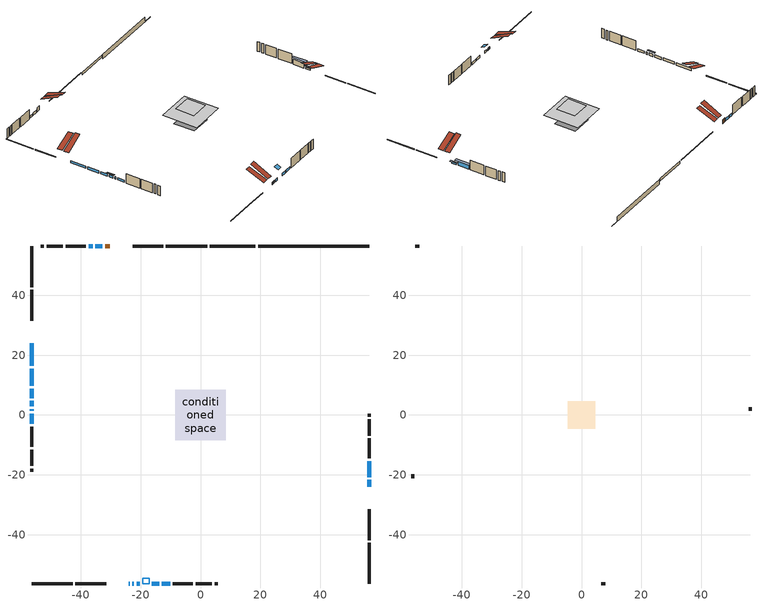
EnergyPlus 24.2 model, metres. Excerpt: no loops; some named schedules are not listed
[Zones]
conditioned space
 floor outside (Floor1 construction): -0.55,-0.55 -0.55,0.55 0.55,0.55 0.55,-0.55 z0.54
 floor adiabatic (Floor3 construction): -3.55,-3.55 -3.55,3.55 3.55,3.55 3.55,-3.55 z0.54
 floor adiabatic (AdiabaticFloorConstruction): -8.44,-8.44 -8.44,8.44 8.44,8.44 8.44,-8.44 z2.98
 floor foundation (Slab1 construction): -5.07,-5.07 -5.07,5.07 5.07,5.07 5.07,-5.07 z-1.98
 floor foundation (Slab2 construction): -3.55,-3.55 -3.55,3.55 3.55,3.55 3.55,-3.55 z-0.65
 wall outside (RimJoist1 construction): 2.2,56.49 -11.54,56.49 / -56.49,-56.49 -42.75,-56.49 / -56.49,56.49 -56.49,42.75 / 56.49,-56.49 56.49,-42.75 z0.54:0.84
 wall outside (RimJoist2 construction): -12.47,56.49 -22.7,56.49 / -41.82,-56.49 -31.58,-56.49 / -56.49,41.82 -56.49,31.58 / 56.49,-41.82 56.49,-31.58 z0.54:0.84
 wall outside (AdiabaticWallConstruction 1): -30.27,56.49 -31.91,56.49 z0.54:2.57
 wall outside (AdiabaticWallConstruction): -24.01,-56.49 -23.71,-56.49 / -22.78,-56.49 -22.24,-56.49 / -56.49,24.01 -56.49,16.39 / -21.32,-56.49 -20.25,-56.49 / -56.49,15.46 -56.49,9.74 / -56.49,8.82 -56.49,5.62 / -56.49,4.69 -56.49,2.86 / -56.49,1.93 -56.49,1.36 / -32.84,56.49 -35.12,56.49 / -16.28,-56.49 -13.84,-56.49 / -56.49,0.43 -56.49,-3 / -36.05,56.49 -37.43,56.49 / -12.91,-56.49 -10.17,-56.49 z0.54:1.76; 56.49,-24.01 56.49,-21.73 z0.54:1.3; 56.49,-20.8 56.49,-15.46 z0.54:2.98
 wall outside (Wall1 construction): -38.35,56.49 -45.08,56.49 / -9.24,-56.49 -2.51,-56.49 / -56.49,-3.93 -56.49,-10.66 / 56.49,-14.53 56.49,-7.8 z0.54:5.42
 wall outside (Wall2 construction): -46.01,56.49 -51.44,56.49 / -1.58,-56.49 3.84,-56.49 / -56.49,-11.59 -56.49,-17.01 / 56.49,-6.87 56.49,-1.45 z0.54:5.42
 wall outside (Wall3 construction): -52.37,56.49 -53.32,56.49 / 4.77,-56.49 5.73,-56.49 / -56.49,-17.94 -56.49,-18.9 / 56.49,-0.52 56.49,0.43 z0.54:5.42
 wall foundation (FoundationWall1 construction): 19.3,56.49,-1.98 19.3,56.49,0.46 52.24,56.49,0.46 52.24,56.49,-1.88 56.49,56.49,-1.88 56.49,56.49,-1.98
 wall foundation (FoundationWall2 construction): 18.37,56.49 3.13,56.49 z-0.65:0.54
 window (WindowConstruction 11): -24.01,-56.49 -23.71,-56.49 z0.54:1.76
 window (WindowConstruction 4): -22.78,-56.49 -22.24,-56.49 z0.54:1.76
 window (WindowConstruction 5): -56.49,24.01 -56.49,16.39 z0.54:1.76
 window (WindowConstruction 6): 56.49,-24.01 56.49,-21.73 z0.54:1.3
 window (WindowConstruction 7): -21.32,-56.49 -20.25,-56.49 z0.54:1.76
 window (WindowConstruction 8): -56.49,15.46 -56.49,9.75 z0.54:1.76
 window (WindowConstruction 9): -56.49,8.82 -56.49,5.62 z0.54:1.76
 window (WindowConstruction 10): -56.49,4.69 -56.49,2.86 z0.54:1.76
 window (WindowConstruction): -56.49,1.93 -56.49,1.36 z0.54:1.76
 window (WindowConstruction 12): -32.84,56.49 -35.12,56.49 z0.54:1.76
 window (WindowConstruction 13): -16.28,-56.49 -13.84,-56.49 z0.54:1.76
 window (WindowConstruction 1): 56.49,-20.8 56.49,-15.46 z0.54:2.98
 window (WindowConstruction 14): -56.49,0.43 -56.49,-3 z0.54:1.76
 window (WindowConstruction 2): -36.05,56.49 -37.42,56.49 z0.54:1.76
 window (WindowConstruction 3): -12.91,-56.49 -10.17,-56.49 z0.54:1.76
 door (Door): -30.27,56.49 -31.91,56.49 z0.54:2.57
 ceiling adiabatic (AdiabaticFloorConstruction): 8.44,-8.44 8.44,8.44 -8.44,8.44 -8.44,-8.44 z2.98
 roof outside (Roof2 construction): -29.34,56.49,5.42 -29.34,47.79,9.77 -26.91,47.79,9.77 -26.91,56.49,5.42; -24.94,-56.49,5.42 -24.94,-47.79,9.77 -27.37,-47.79,9.77 -27.37,-56.49,5.42; -56.49,24.94,5.42 -47.79,24.94,9.77 -47.79,27.37,9.77 -56.49,27.37,5.42; 56.49,-24.94,5.42 47.79,-24.94,9.77 47.79,-27.37,9.77 56.49,-27.37,5.42
 roof outside (AdiabaticRoofConstruction): -17.21,-56.49,5.42 -17.21,-54.6,6.36 -19.32,-54.6,6.36 -19.32,-56.49,5.42
 skylight (SkylightConstruction): -17.21,-56.49,5.42 -17.21,-54.6,6.36 -19.32,-54.6,6.36 -19.32,-56.49,5.42
attic - vented
 floor to conditioned space (Floor2 construction Reversed): -4.52,-4.52 -4.52,4.52 4.52,4.52 4.52,-4.52 z5.42
 wall outside (Wall4 construction): -54.25,56.49 -55.56,56.49 / 6.66,-56.49 7.97,-56.49 / -56.49,-19.82 -56.49,-21.14 / 56.49,1.36 56.49,2.67 z0.54:5.42
 roof outside (Roof1 construction): -25.98,56.49,5.42 -25.98,47.8,9.04 -23.63,47.8,9.04 -23.63,56.49,5.42; -28.3,-56.49,5.42 -28.3,-47.8,9.04 -30.65,-47.8,9.04 -30.65,-56.49,5.42; -56.49,28.3,5.42 -47.8,28.3,9.04 -47.8,30.65,9.04 -56.49,30.65,5.42; 56.49,-28.3,5.42 47.8,-28.3,9.04 47.8,-30.65,9.04 56.49,-30.65,5.42
shading: 56.49,-21.27 56.49,-24.47 57.1,-24.47 57.1,-21.27 z1.76; -56.49,1.95 -56.49,5.6 -57.02,5.6 -57.02,1.95 z2.67; 56.49,-14.7 56.49,-21.56 57.71,-21.56 57.71,-14.7 z3.74
[Building]
Building 1: Terrain=Suburbs
[Site:Location]
Vancouver Intl AP_BC: Latitude {deg}=49.19; Longitude {deg}=-123.18; Time Zone {hr}=-8; Elevation {m}=4; Keep Site Location Information=Yes
[Site:GroundTemperature:Shallow]
8.06451, 6.96315, 6.87495, 7.3976, 9.49575, 11.5841, 13.3946, 14.5416, 14.639, 13.7062, 11.9418, 9.91751
[Site:WaterMainsTemperature]
Calculation Method=Schedule; Temperature Schedule=mains temperature schedule
[Material] Roughness=Rough; Thermal Absorptance=0.9
Name | Thickness {m} | Conductivity {W/m-K} | Density {kg/m3} | Specific Heat {J/kg-K} | Solar Absorptance | Visible Absorptance
asphalt or fiberglass shingles | 0.00635 | 0.162714 | 1121.4 | 1465.45 | 0.4 | 0.4
asphalt or fiberglass shingles 1 | 0.00635 | 0.162714 | 1121.4 | 1465.45 | 0.7 | 0.7
ceiling loosefill ins | 0.254 | 0.0480833 | 16.02 | 1046.75 | 0.7 | 0.7
ceiling stud and cavity | 0.1397 | 0.0957022 | 65.682 | 1177.47 | 0.7 | 0.7
concrete 4.0 in. | 0.1016 | 1.803125 | 2242.8 | 837.4 | 0.7 | 0.7
concrete 8.0 in. | 0.2032 | 1.803125 | 2242.8 | 837.4 | 0.7 | 0.7
door material | 0.04445 | 0.188738 | 512.64 | 1214.23 | 0.7 | 0.7
exterior vertical ins | 0.0460229 | 0.029427 | 32.04 | 1214.23 | 0.7 | 0.7
exterior vertical ins 1 | 0.0517126 | 0.029427 | 32.04 | 1214.23 | 0.7 | 0.7
floor covering | 0.0127 | 0.0433444 | 54.468 | 1339.84 | 0.6 | 0.6
floor rigid ins; rim joist rigid ins; wall rigid ins | 0.051816 | 0.029427 | 32.04 | 1214.23 | 0.7 | 0.7
floor rigid ins 1; roof rigid ins 1; wall rigid ins 1 | 0.512978 | 0.029427 | 32.04 | 1214.23 | 0.7 | 0.7
floor stud and cavity | 0.1397 | 0.109251 | 92.3553 | 1139.71 | 0.7 | 0.7
floor stud and cavity 1 | 0.1397 | 0.854039 | 92.3553 | 1139.71 | 0.7 | 0.7
floor stud and cavity 2 | 0.1397 | 1.75129 | 37.0049 | 1207.88 | 0.7 | 0.7
furniture material conditioned space 1 | 0.1524 | 0.115458 | 640.8 | 1214.23 | 0.6 | 0.6
gypsum board | 0.0127 | 0.160291 | 801 | 837.4 | 0.6 | 0.6
gypsum board 1 | 0.0127 | 0.160291 | 801 | 837.4 | 0.7 | 0.7
osb sheathing 0.5 in. | 0.0127 | 0.115458 | 512.64 | 1214.23 | 0.7 | 0.7
osb sheathing 0.75 in. | 0.01905 | 0.115458 | 512.64 | 1214.23 | 0.7 | 0.7
osb sheathing 2.0 in. | 0.0508 | 0.115458 | 512.64 | 1214.23 | 0.7 | 0.7
rim joist stud and cavity | 0.0508 | 0.0439398 | 125.044 | 1163.47 | 0.6 | 0.6
roof rigid ins | 0.103632 | 0.029427 | 32.04 | 1214.23 | 0.7 | 0.7
roof stud and cavity | 0.2032 | 0.315196 | 78.34581 | 1123.46 | 0.7 | 0.7
roof stud and cavity 1 | 0.18415 | 1.78687 | 37.0049 | 1207.88 | 0.6 | 0.6
slab rigid ins | 0.0653415 | 0.029427 | 32.04 | 1214.23 | 0.7 | 0.7
slab rigid ins 1 | 0.0412942 | 0.029427 | 32.04 | 1214.23 | 0.7 | 0.7
wall stud and cavity | 0.1397 | 0.220388 | 139.0536 | 1170.24 | 0.7 | 0.7
wall stud and cavity 1 | 0.1397 | 0.232668 | 139.0536 | 1170.24 | 0.7 | 0.7
wall stud and cavity 2 | 0.1397 | 0.221619 | 139.0536 | 1170.24 | 0.7 | 0.7
wall stud and cavity 3 | 0.0889 | 6.9971 | 50.32683 | 1063.81 | 0.6 | 0.6
wall stud and cavity 4 | 0.0889 | 0.380278 | 52.3479 | 1209.89 | 0.7 | 0.7
wall stud and cavity 5 | 0.0889 | 0.391764 | 83.0341 | 1211.67 | 0.7 | 0.7
wood siding | 0.0254 | 0.102417 | 544.68 | 1172.36 | 0.4 | 0.4
wood siding 1 | 0.00254 | 0.102417 | 544.68 | 1172.36 | 0.4 | 0.4
wood siding 2; wood siding 3; wood siding 4 | 0.0254 | 0.102417 | 544.68 | 1172.36 | 0.7 | 0.7
[WindowMaterial:SimpleGlazingSystem]
Name | U-Factor {W/m2-K} | Solar Heat Gain Coefficient
SkylightMaterial | 2.44505 | 0.3516
WindowMaterial | 2.05884 | 0.34
WindowMaterial 1 | 1.66195 | 0.38
WindowMaterial 10 | 1.777214 | 0.37
WindowMaterial 11 | 2.1054 | 0.34
WindowMaterial 12 | 1.96402 | 0.35
WindowMaterial 13 | 1.82775 | 0.37
WindowMaterial 14 | 1.717595 | 0.38
WindowMaterial 2 | 1.96516 | 0.35
WindowMaterial 3 | 1.87828 | 0.36
WindowMaterial 4 | 1.99752 | 0.35
WindowMaterial 5 | 1.69091 | 0.38
WindowMaterial 6 | 1.855 | 0.36
WindowMaterial 7 | 1.84932 | 0.37
WindowMaterial 8 | 1.65854 | 0.38
WindowMaterial 9 | 1.799926 | 0.37
[Construction]
AdiabaticFloorConstruction: floor stud and cavity 2, floor rigid ins 1, osb sheathing 0.75 in., floor covering
AdiabaticRoofConstruction: asphalt or fiberglass shingles 1, roof rigid ins 1, osb sheathing 0.75 in., roof stud and cavity 1
AdiabaticWallConstruction: wood siding 3, wall rigid ins 1, wall stud and cavity 4, gypsum board
AdiabaticWallConstruction 1: wood siding 4, wall rigid ins 1, wall stud and cavity 4, gypsum board
Door: door material
Floor1 construction: floor stud and cavity, floor rigid ins, osb sheathing 0.75 in., floor covering
Floor2 construction Reversed: gypsum board, ceiling stud and cavity, ceiling loosefill ins
Floor3 construction: floor stud and cavity 1, osb sheathing 0.75 in., floor covering
FoundationWall1 construction; FoundationWall2 construction: concrete 8.0 in., gypsum board 1
furniture construction conditioned space 1: furniture material conditioned space 1
PartitionWallConstruction: gypsum board, wall stud and cavity 5, gypsum board
RimJoist1 construction; RimJoist2 construction: wood siding 2, rim joist rigid ins, osb sheathing 2.0 in., rim joist stud and cavity
Roof1 construction: asphalt or fiberglass shingles
Roof2 construction: asphalt or fiberglass shingles, roof rigid ins, osb sheathing 0.75 in., roof stud and cavity, gypsum board
SkylightConstruction: SkylightMaterial
Slab1 construction: slab rigid ins, concrete 4.0 in.
Slab2 construction: slab rigid ins 1, concrete 4.0 in.
Wall1 construction: wood siding, wall rigid ins, osb sheathing 0.5 in., wall stud and cavity, gypsum board
Wall2 construction: wood siding, wall rigid ins, osb sheathing 0.5 in., wall stud and cavity 1, gypsum board
Wall3 construction: wood siding, wall rigid ins, osb sheathing 0.5 in., wall stud and cavity 2, gypsum board
Wall4 construction: wood siding 1, wall stud and cavity 3
WindowConstruction: WindowMaterial
WindowConstruction 1: WindowMaterial 1
WindowConstruction 10: WindowMaterial 10
WindowConstruction 11: WindowMaterial 11
WindowConstruction 12: WindowMaterial 12
WindowConstruction 13: WindowMaterial 13
WindowConstruction 14: WindowMaterial 14
WindowConstruction 2: WindowMaterial 2
WindowConstruction 3: WindowMaterial 3
WindowConstruction 4: WindowMaterial 4
WindowConstruction 5: WindowMaterial 5
WindowConstruction 6: WindowMaterial 6
WindowConstruction 7: WindowMaterial 7
WindowConstruction 8: WindowMaterial 8
WindowConstruction 9: WindowMaterial 9
[Zone] Multiplier=1; Part of Total Floor Area=Yes
Name | Volume {m3}
attic - vented | 47.3813
conditioned space | 1165.7
[Space]
Name | Zone | Volume {m3}
attic - vented 1 | attic - vented | 47.3813
conditioned space 1 | conditioned space | 1165.7
[ZoneInfiltration:EffectiveLeakageArea]
infil attic - vented 1: Zone or Space=attic - vented 1; Schedule=Always On Discrete; Effective Air Leakage Area {cm2}=3382.76; Stack Coefficient=0.000590819; Wind Coefficient=1.64228e-05
[ZoneMixing]
whole house fan mix: Zone or Space=attic - vented; Schedule=Always On Continuous; Design Flow Rate Calculation Method=Flow/Zone; Design Flow Rate {m3/s}=0; Source Zone or Space=conditioned space
[SurfaceProperty:ExposedFoundationPerimeter] Exposed Perimeter Calculation Method=TotalExposedPerimeter
Name | Total Exposed Perimeter {m}
Slab1 | 37.186
Slab2 | 15.24
[InternalMass] Zone or ZoneList=conditioned space; Space or SpaceList=conditioned space 1
Name | Construction | Surface Area {m2}
furniture mass conditioned space 1 | furniture construction conditioned space 1 | 195.932
partition wall mass | PartitionWallConstruction | 439.29
[Lights]
interior lighting: Zone or ZoneList or Space or SpaceList=conditioned space 1; Schedule=interior lighting schedule; Design Level Calculation Method=LightingLevel; Lighting Level {W}=343.2; Return Air Fraction=0; Fraction Radiant=0.6; Fraction Visible=0.2; Fraction Replaceable=1
[People]
occupants: Zone or ZoneList or Space or SpaceList=conditioned space 1; Number of People Schedule=occupants schedule; Number of People Calculation Method=People; Number of People=3; Fraction Radiant=0.314171; Sensible Heat Fraction=0.56303; Activity Level Schedule=occupants activity schedule; Carbon Dioxide Generation Rate {m3/s-W}=0; Enable ASHRAE 55 Comfort Warnings=No; Mean Radiant Temperature Calculation Type=EnclosureAveraged
[ElectricEquipment] Zone or ZoneList or Space or SpaceList=conditioned space 1; Design Level Calculation Method=EquipmentLevel
Name | Schedule | Design Level {W} | Fraction Latent | Fraction Radiant | Fraction Lost
clothes dryer | clothes dryer schedule | 140.772 | 0.015 | 0.081 | 0.85
clothes washer | clothes washer schedule | 32.1985 | 0.03 | 0.162 | 0.7
cooking range | cooking range schedule | 215.147 | 0.08 | 0.432 | 0.2
dishwasher | dishwasher schedule | 66.8632 | 0.3 | 0.18 | 0.4
fridge | fridge schedule | 72.9452 | 0 | 0.6 | 0
mech vent bath fan 0 | mech vent bath fan 0 schedule | 25.1 | 0 | 0 | 1
mech vent bath fan 1 | mech vent bath fan 1 schedule | 25.1 | 0 | 0 | 1
mech vent house fan | mech vent house fan schedule | 0 | 0 | 0 | 1
mech vent house fan cfis | mech vent house fan cfis schedule | 0 | 0 | 0 | 0
mech vent range fan 0 | mech vent range fan 0 schedule | 57 | 0 | 0 | 1
misc plug loads | misc plug loads schedule | 494.7 | 0.045 | 0.513 | 0.1
whole house fan | Always On Discrete | 0 | 0 | 0 | 1
[OtherEquipment] Zone or ZoneList or Space or SpaceList=conditioned space 1; Design Level Calculation Method=EquipmentLevel
Name | Fuel Type | Schedule | Design Level {W} | Fraction Latent | Fraction Radiant | Fraction Lost
clothes dryer 1 | Electricity | clothes dryer schedule | 0 | 0.015 | 0.081 | 0.85
cooking range 1 | Electricity | cooking range schedule | 0 | 0.08 | 0.432 | 0.2
general water use latent | None | general water use schedule | 62.594 | 1 | 0 | 0
general water use sensible | None | general water use schedule | -61.6891 | 0 | 0.6 | 0
mech vent house fan latent load | None | Always On Discrete | 0 | 1 | 0 | 0
mech vent house fan sensible load | None | Always On Discrete | 0 | 0 | 0 | 0
water heater energy adjustment1 | NaturalGas | Always On Discrete | 0.01 | 0 | 0 | 1
[ZoneInfiltration:DesignFlowRate] Zone or ZoneList or Space or SpaceList=conditioned space 1; Schedule=Always On Discrete; Design Flow Rate Calculation Method=Flow/Zone; Design Flow Rate {m3/s}=0
infil flow; natural vent flow; whole house fan flow
[Foundation:Kiva] Initial Indoor Air Temperature {C}=18; Wall Depth Below Slab {m}=0.2032; Custom Block X Position 1 {m}=0.2159; Custom Block Z Position 1 {m}=0
Name | Wall Height Above Grade {m} | Custom Block Material Name 1 | Custom Block Depth 1 {m}
Foundation Kiva 1 | 0.459974 | exterior vertical ins | 2.43998
Foundation Kiva 2 | 0.540014 | exterior vertical ins 1 | 1.19
[Foundation:Kiva:Settings]
Soil Conductivity {W/m-K}=0.849921; Soil Density {kg/m3}=1842.3; Soil Specific Heat {J/kg-K}=418.7; Ground Solar Absorptivity=0.9; Ground Thermal Absorptivity=0.9; Ground Surface Roughness {m}=0.03; Far-Field Width {m}=40; Deep-Ground Boundary Condition=ZeroFlux; Deep-Ground Depth {m}=40; Minimum Cell Dimension {m}=0.2; Maximum Cell Growth Coefficient=3; Simulation Timestep=Timestep
[Exterior:Lights]
exterior lighting: Schedule=exterior lighting schedule; Design Level {W}=75.6
[Schedule:Constant]
Name | Hourly Value
Always On Continuous; mech vent house fan schedule; mech vent house fan cfis schedule; Always On Discrete | 1
occupants activity schedule | 117.228
fridge schedule | 0
[Schedule:Week:Daily]
interior lighting schedule Week Rule - Jan1-Jan27: interior lighting schedule day, interior lighting schedule day, interior lighting schedule day, interior lighting schedule day, interior lighting schedule day, interior lighting schedule day, interior lighting schedule day, interior lighting schedule default day, interior lighting schedule default day, interior lighting schedule default day, interior lighting schedule default day, interior lighting schedule default day
interior lighting schedule Week Rule - Jan28-Feb3: interior lighting schedule day, interior lighting schedule day, interior lighting schedule day, interior lighting schedule day, interior lighting schedule day 1, interior lighting schedule day 1, interior lighting schedule day 1, interior lighting schedule default day, interior lighting schedule default day, interior lighting schedule default day, interior lighting schedule default day, interior lighting schedule default day
interior lighting schedule Week Rule - Feb4-Feb24: interior lighting schedule day 1, interior lighting schedule day 1, interior lighting schedule day 1, interior lighting schedule day 1, interior lighting schedule day 1, interior lighting schedule day 1, interior lighting schedule day 1, interior lighting schedule default day, interior lighting schedule default day, interior lighting schedule default day, interior lighting schedule default day, interior lighting schedule default day
interior lighting schedule Week Rule - Feb25-Mar3: interior lighting schedule day 1, interior lighting schedule day 1, interior lighting schedule day 1, interior lighting schedule day 1, interior lighting schedule day 2, interior lighting schedule day 2, interior lighting schedule day 2, interior lighting schedule default day, interior lighting schedule default day, interior lighting schedule default day, interior lighting schedule default day, interior lighting schedule default day
interior lighting schedule Week Rule - Mar4-Mar31: interior lighting schedule day 2, interior lighting schedule day 2, interior lighting schedule day 2, interior lighting schedule day 2, interior lighting schedule day 2, interior lighting schedule day 2, interior lighting schedule day 2, interior lighting schedule default day, interior lighting schedule default day, interior lighting schedule default day, interior lighting schedule default day, interior lighting schedule default day
interior lighting schedule Week Rule - Apr1-Apr28: interior lighting schedule day 3, interior lighting schedule day 3, interior lighting schedule day 3, interior lighting schedule day 3, interior lighting schedule day 3, interior lighting schedule day 3, interior lighting schedule day 3, interior lighting schedule default day, interior lighting schedule default day, interior lighting schedule default day, interior lighting schedule default day, interior lighting schedule default day
interior lighting schedule Week Rule - Apr29-May5: interior lighting schedule day 3, interior lighting schedule day 3, interior lighting schedule day 4, interior lighting schedule day 4, interior lighting schedule day 4, interior lighting schedule day 4, interior lighting schedule day 4, interior lighting schedule default day, interior lighting schedule default day, interior lighting schedule default day, interior lighting schedule default day, interior lighting schedule default day
interior lighting schedule Week Rule - May6-May26: interior lighting schedule day 4, interior lighting schedule day 4, interior lighting schedule day 4, interior lighting schedule day 4, interior lighting schedule day 4, interior lighting schedule day 4, interior lighting schedule day 4, interior lighting schedule default day, interior lighting schedule default day, interior lighting schedule default day, interior lighting schedule default day, interior lighting schedule default day
interior lighting schedule Week Rule - May27-Jun2: interior lighting schedule day 4, interior lighting schedule day 4, interior lighting schedule day 4, interior lighting schedule day 4, interior lighting schedule day 4, interior lighting schedule day 5, interior lighting schedule day 5, interior lighting schedule default day, interior lighting schedule default day, interior lighting schedule default day, interior lighting schedule default day, interior lighting schedule default day
interior lighting schedule Week Rule - Jun3-Jun30: interior lighting schedule day 5, interior lighting schedule day 5, interior lighting schedule day 5, interior lighting schedule day 5, interior lighting schedule day 5, interior lighting schedule day 5, interior lighting schedule day 5, interior lighting schedule default day, interior lighting schedule default day, interior lighting schedule default day, interior lighting schedule default day, interior lighting schedule default day
interior lighting schedule Week Rule - Jul1-Jul28: interior lighting schedule day 6, interior lighting schedule day 6, interior lighting schedule day 6, interior lighting schedule day 6, interior lighting schedule day 6, interior lighting schedule day 6, interior lighting schedule day 6, interior lighting schedule default day, interior lighting schedule default day, interior lighting schedule default day, interior lighting schedule default day, interior lighting schedule default day
interior lighting schedule Week Rule - Jul29-Aug4: interior lighting schedule day 6, interior lighting schedule day 6, interior lighting schedule day 6, interior lighting schedule day 7, interior lighting schedule day 7, interior lighting schedule day 7, interior lighting schedule day 7, interior lighting schedule default day, interior lighting schedule default day, interior lighting schedule default day, interior lighting schedule default day, interior lighting schedule default day
interior lighting schedule Week Rule - Aug5-Aug25: interior lighting schedule day 7, interior lighting schedule day 7, interior lighting schedule day 7, interior lighting schedule day 7, interior lighting schedule day 7, interior lighting schedule day 7, interior lighting schedule day 7, interior lighting schedule default day, interior lighting schedule default day, interior lighting schedule default day, interior lighting schedule default day, interior lighting schedule default day
interior lighting schedule Week Rule - Aug26-Sep1: interior lighting schedule day 7, interior lighting schedule day 7, interior lighting schedule day 7, interior lighting schedule day 7, interior lighting schedule day 7, interior lighting schedule day 7, interior lighting schedule day 8, interior lighting schedule default day, interior lighting schedule default day, interior lighting schedule default day, interior lighting schedule default day, interior lighting schedule default day
interior lighting schedule Week Rule - Sep2-Sep29: interior lighting schedule day 8, interior lighting schedule day 8, interior lighting schedule day 8, interior lighting schedule day 8, interior lighting schedule day 8, interior lighting schedule day 8, interior lighting schedule day 8, interior lighting schedule default day, interior lighting schedule default day, interior lighting schedule default day, interior lighting schedule default day, interior lighting schedule default day
interior lighting schedule Week Rule - Sep30-Oct6: interior lighting schedule day 8, interior lighting schedule day 9, interior lighting schedule day 9, interior lighting schedule day 9, interior lighting schedule day 9, interior lighting schedule day 9, interior lighting schedule day 9, interior lighting schedule default day, interior lighting schedule default day, interior lighting schedule default day, interior lighting schedule default day, interior lighting schedule default day
interior lighting schedule Week Rule - Oct7-Oct27: interior lighting schedule day 9, interior lighting schedule day 9, interior lighting schedule day 9, interior lighting schedule day 9, interior lighting schedule day 9, interior lighting schedule day 9, interior lighting schedule day 9, interior lighting schedule default day, interior lighting schedule default day, interior lighting schedule default day, interior lighting schedule default day, interior lighting schedule default day
interior lighting schedule Week Rule - Oct28-Nov3: interior lighting schedule day 9, interior lighting schedule day 9, interior lighting schedule day 9, interior lighting schedule day 9, interior lighting schedule day 10, interior lighting schedule day 10, interior lighting schedule day 10, interior lighting schedule default day, interior lighting schedule default day, interior lighting schedule default day, interior lighting schedule default day, interior lighting schedule default day
interior lighting schedule Week Rule - Nov4-Nov24: interior lighting schedule day 10, interior lighting schedule day 10, interior lighting schedule day 10, interior lighting schedule day 10, interior lighting schedule day 10, interior lighting schedule day 10, interior lighting schedule day 10, interior lighting schedule default day, interior lighting schedule default day, interior lighting schedule default day, interior lighting schedule default day, interior lighting schedule default day
interior lighting schedule Week Rule - Nov25-Dec1: interior lighting schedule day 10, interior lighting schedule day 10, interior lighting schedule day 10, interior lighting schedule day 10, interior lighting schedule day 10, interior lighting schedule day 10, interior lighting schedule day 11, interior lighting schedule default day, interior lighting schedule default day, interior lighting schedule default day, interior lighting schedule default day, interior lighting schedule default day
interior lighting schedule Week Rule - Dec2-Dec31: interior lighting schedule day 11, interior lighting schedule day 11, interior lighting schedule day 11, interior lighting schedule day 11, interior lighting schedule day 11, interior lighting schedule day 11, interior lighting schedule day 11, interior lighting schedule default day, interior lighting schedule default day, interior lighting schedule default day, interior lighting schedule default day, interior lighting schedule default day
occupants schedule Week Rule - Jan1-Dec31: occupants schedule day, occupants schedule day, occupants schedule day, occupants schedule day, occupants schedule day, occupants schedule day, occupants schedule day, occupants schedule default day, occupants schedule default day, occupants schedule default day, occupants schedule default day, occupants schedule default day
clothes dryer schedule Week Rule - Jan1-Dec31: clothes dryer schedule day, clothes dryer schedule day, clothes dryer schedule day, clothes dryer schedule day, clothes dryer schedule day, clothes dryer schedule day, clothes dryer schedule day, clothes dryer schedule default day, clothes dryer schedule default day, clothes dryer schedule default day, clothes dryer schedule default day, clothes dryer schedule default day
clothes washer schedule Week Rule - Jan1-Dec31: clothes washer schedule day, clothes washer schedule day, clothes washer schedule day, clothes washer schedule day, clothes washer schedule day, clothes washer schedule day, clothes washer schedule day, clothes washer schedule default day, clothes washer schedule default day, clothes washer schedule default day, clothes washer schedule default day, clothes washer schedule default day
cooking range schedule Week Rule - Jan1-Dec31: cooking range schedule day, cooking range schedule day, cooking range schedule day, cooking range schedule day, cooking range schedule day, cooking range schedule day, cooking range schedule day, cooking range schedule default day, cooking range schedule default day, cooking range schedule default day, cooking range schedule default day, cooking range schedule default day
dishwasher schedule Week Rule - Jan1-Dec31: dishwasher schedule day, dishwasher schedule day, dishwasher schedule day, dishwasher schedule day, dishwasher schedule day, dishwasher schedule day, dishwasher schedule day, dishwasher schedule default day, dishwasher schedule default day, dishwasher schedule default day, dishwasher schedule default day, dishwasher schedule default day
mech vent bath fan 0 schedule Week Rule - Jan1-Dec31: mech vent bath fan 0 schedule day, mech vent bath fan 0 schedule day, mech vent bath fan 0 schedule day, mech vent bath fan 0 schedule day, mech vent bath fan 0 schedule day, mech vent bath fan 0 schedule day, mech vent bath fan 0 schedule day, mech vent bath fan 0 schedule default day, mech vent bath fan 0 schedule default day, mech vent bath fan 0 schedule default day, mech vent bath fan 0 schedule default day, mech vent bath fan 0 schedule default day
mech vent bath fan 1 schedule Week Rule - Jan1-Dec31: mech vent bath fan 1 schedule day, mech vent bath fan 1 schedule day, mech vent bath fan 1 schedule day, mech vent bath fan 1 schedule day, mech vent bath fan 1 schedule day, mech vent bath fan 1 schedule day, mech vent bath fan 1 schedule day, mech vent bath fan 1 schedule default day, mech vent bath fan 1 schedule default day, mech vent bath fan 1 schedule default day, mech vent bath fan 1 schedule default day, mech vent bath fan 1 schedule default day
mech vent range fan 0 schedule Week Rule - Jan1-Dec31: mech vent range fan 0 schedule day, mech vent range fan 0 schedule day, mech vent range fan 0 schedule day, mech vent range fan 0 schedule day, mech vent range fan 0 schedule day, mech vent range fan 0 schedule day, mech vent range fan 0 schedule day, mech vent range fan 0 schedule default day, mech vent range fan 0 schedule default day, mech vent range fan 0 schedule default day, mech vent range fan 0 schedule default day, mech vent range fan 0 schedule default day
misc plug loads schedule Week Rule - Jan1-Dec31: misc plug loads schedule day, misc plug loads schedule day, misc plug loads schedule day, misc plug loads schedule day, misc plug loads schedule day, misc plug loads schedule day, misc plug loads schedule day, misc plug loads schedule default day, misc plug loads schedule default day, misc plug loads schedule default day, misc plug loads schedule default day, misc plug loads schedule default day
general water use schedule Week Rule - Jan1-Dec31: general water use schedule day, general water use schedule day, general water use schedule day, general water use schedule day, general water use schedule day, general water use schedule day, general water use schedule day, general water use schedule default day, general water use schedule default day, general water use schedule default day, general water use schedule default day, general water use schedule default day
exterior lighting schedule Week Rule - Jan1-Jan27: exterior lighting schedule day, exterior lighting schedule day, exterior lighting schedule day, exterior lighting schedule day, exterior lighting schedule day, exterior lighting schedule day, exterior lighting schedule day, exterior lighting schedule default day, exterior lighting schedule default day, exterior lighting schedule default day, exterior lighting schedule default day, exterior lighting schedule default day
exterior lighting schedule Week Rule - Jan28-Feb3: exterior lighting schedule day, exterior lighting schedule day, exterior lighting schedule day, exterior lighting schedule day, exterior lighting schedule day 1, exterior lighting schedule day 1, exterior lighting schedule day 1, exterior lighting schedule default day, exterior lighting schedule default day, exterior lighting schedule default day, exterior lighting schedule default day, exterior lighting schedule default day
exterior lighting schedule Week Rule - Feb4-Feb24: exterior lighting schedule day 1, exterior lighting schedule day 1, exterior lighting schedule day 1, exterior lighting schedule day 1, exterior lighting schedule day 1, exterior lighting schedule day 1, exterior lighting schedule day 1, exterior lighting schedule default day, exterior lighting schedule default day, exterior lighting schedule default day, exterior lighting schedule default day, exterior lighting schedule default day
exterior lighting schedule Week Rule - Feb25-Mar3: exterior lighting schedule day 1, exterior lighting schedule day 1, exterior lighting schedule day 1, exterior lighting schedule day 1, exterior lighting schedule day 2, exterior lighting schedule day 2, exterior lighting schedule day 2, exterior lighting schedule default day, exterior lighting schedule default day, exterior lighting schedule default day, exterior lighting schedule default day, exterior lighting schedule default day
exterior lighting schedule Week Rule - Mar4-Mar31: exterior lighting schedule day 2, exterior lighting schedule day 2, exterior lighting schedule day 2, exterior lighting schedule day 2, exterior lighting schedule day 2, exterior lighting schedule day 2, exterior lighting schedule day 2, exterior lighting schedule default day, exterior lighting schedule default day, exterior lighting schedule default day, exterior lighting schedule default day, exterior lighting schedule default day
exterior lighting schedule Week Rule - Apr1-Apr28: exterior lighting schedule day 3, exterior lighting schedule day 3, exterior lighting schedule day 3, exterior lighting schedule day 3, exterior lighting schedule day 3, exterior lighting schedule day 3, exterior lighting schedule day 3, exterior lighting schedule default day, exterior lighting schedule default day, exterior lighting schedule default day, exterior lighting schedule default day, exterior lighting schedule default day
exterior lighting schedule Week Rule - Apr29-May5: exterior lighting schedule day 3, exterior lighting schedule day 3, exterior lighting schedule day 4, exterior lighting schedule day 4, exterior lighting schedule day 4, exterior lighting schedule day 4, exterior lighting schedule day 4, exterior lighting schedule default day, exterior lighting schedule default day, exterior lighting schedule default day, exterior lighting schedule default day, exterior lighting schedule default day
[Schedule:Year]
interior lighting schedule: interior lighting schedule Week Rule - Jan1-Jan27, 1, 1, 1, 27, interior lighting schedule Week Rule - Jan28-Feb3, 1, 28, 2, 3, interior lighting schedule Week Rule - Feb4-Feb24, 2, 4, 2, 24, interior lighting schedule Week Rule - Feb25-Mar3, 2, 25, 3, 3, interior lighting schedule Week Rule - Mar4-Mar31, 3, 4, 3, 31, interior lighting schedule Week Rule - Apr1-Apr28, 4, 1, 4, 28, interior lighting schedule Week Rule - Apr29-May5, 4, 29, 5, 5, interior lighting schedule Week Rule - May6-May26, 5, 6, 5, 26, interior lighting schedule Week Rule - May27-Jun2, 5, 27, 6, 2, interior lighting schedule Week Rule - Jun3-Jun30, 6, 3, 6, 30, interior lighting schedule Week Rule - Jul1-Jul28, 7, 1, 7, 28, interior lighting schedule Week Rule - Jul29-Aug4, 7, 29, 8, 4, interior lighting schedule Week Rule - Aug5-Aug25, 8, 5, 8, 25, interior lighting schedule Week Rule - Aug26-Sep1, 8, 26, 9, 1, interior lighting schedule Week Rule - Sep2-Sep29, 9, 2, 9, 29, interior lighting schedule Week Rule - Sep30-Oct6, 9, 30, 10, 6, interior lighting schedule Week Rule - Oct7-Oct27, 10, 7, 10, 27, interior lighting schedule Week Rule - Oct28-Nov3, 10, 28, 11, 3, interior lighting schedule Week Rule - Nov4-Nov24, 11, 4, 11, 24, interior lighting schedule Week Rule - Nov25-Dec1, 11, 25, 12, 1, interior lighting schedule Week Rule - Dec2-Dec31, 12, 2, 12, 31
occupants schedule: occupants schedule Week Rule - Jan1-Dec31, 1, 1, 12, 31
clothes dryer schedule: clothes dryer schedule Week Rule - Jan1-Dec31, 1, 1, 12, 31
clothes washer schedule: clothes washer schedule Week Rule - Jan1-Dec31, 1, 1, 12, 31
cooking range schedule: cooking range schedule Week Rule - Jan1-Dec31, 1, 1, 12, 31
dishwasher schedule: dishwasher schedule Week Rule - Jan1-Dec31, 1, 1, 12, 31
mech vent bath fan 0 schedule: mech vent bath fan 0 schedule Week Rule - Jan1-Dec31, 1, 1, 12, 31
mech vent bath fan 1 schedule: mech vent bath fan 1 schedule Week Rule - Jan1-Dec31, 1, 1, 12, 31
mech vent range fan 0 schedule: mech vent range fan 0 schedule Week Rule - Jan1-Dec31, 1, 1, 12, 31
misc plug loads schedule: misc plug loads schedule Week Rule - Jan1-Dec31, 1, 1, 12, 31
general water use schedule: general water use schedule Week Rule - Jan1-Dec31, 1, 1, 12, 31
exterior lighting schedule: exterior lighting schedule Week Rule - Jan1-Jan27, 1, 1, 1, 27, exterior lighting schedule Week Rule - Jan28-Feb3, 1, 28, 2, 3, exterior lighting schedule Week Rule - Feb4-Feb24, 2, 4, 2, 24, exterior lighting schedule Week Rule - Feb25-Mar3, 2, 25, 3, 3, exterior lighting schedule Week Rule - Mar4-Mar31, 3, 4, 3, 31, exterior lighting schedule Week Rule - Apr1-Apr28, 4, 1, 4, 28, exterior lighting schedule Week Rule - Apr29-May5, 4, 29, 5, 5, exterior lighting schedule Week Rule - May6-May26, 5, 6, 5, 26, exterior lighting schedule Week Rule - May27-Jun2, 5, 27, 6, 2, exterior lighting schedule Week Rule - Jun3-Jun30, 6, 3, 6, 30, exterior lighting schedule Week Rule - Jul1-Jul28, 7, 1, 7, 28, exterior lighting schedule Week Rule - Jul29-Aug4, 7, 29, 8, 4, exterior lighting schedule Week Rule - Aug5-Aug25, 8, 5, 8, 25, exterior lighting schedule Week Rule - Aug26-Sep1, 8, 26, 9, 1, exterior lighting schedule Week Rule - Sep2-Sep29, 9, 2, 9, 29, exterior lighting schedule Week Rule - Sep30-Oct6, 9, 30, 10, 6, exterior lighting schedule Week Rule - Oct7-Oct27, 10, 7, 10, 27, exterior lighting schedule Week Rule - Oct28-Nov3, 10, 28, 11, 3, exterior lighting schedule Week Rule - Nov4-Nov24, 11, 4, 11, 24, exterior lighting schedule Week Rule - Nov25-Dec1, 11, 25, 12, 1, exterior lighting schedule Week Rule - Dec2-Dec31, 12, 2, 12, 31
[Schedule:Compact]
mains temperature schedule: Through: 01/01, For: AllDays, Until: 24:00, 11.375, Through: 01/02, For: AllDays, Until: 24:00, 11.3367, Through: 01/03, For: AllDays, Until: 24:00, 11.2994, Through: 01/04, For: AllDays, Until: 24:00, 11.2628, Through: 01/05, For: AllDays, Until: 24:00, 11.2267, Through: 01/06, For: AllDays, Until: 24:00, 11.1917, Through: 01/07, For: AllDays, Until: 24:00, 11.1578, Through: 01/08, For: AllDays, Until: 24:00, 11.1244, Through: 01/09, For: AllDays, Until: 24:00, 11.0917, Through: 01/10, For: AllDays, Until: 24:00, 11.06, Through: 01/11, For: AllDays, Until: 24:00, 11.0289, Through: 01/12, For: AllDays, Until: 24:00, 10.9989, Through: 01/13, For: AllDays, Until: 24:00, 10.97, Through: 01/14, For: AllDays, Until: 24:00, 10.9417, Through: 01/15, For: AllDays, Until: 24:00, 10.9139, Through: 01/16, For: AllDays, Until: 24:00, 10.8878, Through: 01/17, For: AllDays, Until: 24:00, 10.8622, Through: 01/18, For: AllDays, Until: 24:00, 10.8372, Through: 01/19, For: AllDays, Until: 24:00, 10.8133, Through: 01/20, For: AllDays, Until: 24:00, 10.7906, Through: 01/21, For: AllDays, Until: 24:00, 10.7683, Through: 01/22, For: AllDays, Until: 24:00, 10.7478, Through: 01/23, For: AllDays, Until: 24:00, 10.7272, Through: 01/24, For: AllDays, Until: 24:00, 10.7083, Through: 01/25, For: AllDays, Until: 24:00, 10.69, Through: 01/26, For: AllDays, Until: 24:00, 10.6728, Through: 01/27, For: AllDays, Until: 24:00, 10.6567, Through: 01/28, For: AllDays, Until: 24:00, 10.6411, Through: 01/29, For: AllDays, Until: 24:00, 10.6267, Through: 01/30, For: AllDays, Until: 24:00, 10.6133, Through: 01/31, For: AllDays, Until: 24:00, 10.6011, Through: 02/01, For: AllDays, Until: 24:00, 10.59, Through: 02/02, For: AllDays, Until: 24:00, 10.5794, Through: 02/03, For: AllDays, Until: 24:00, 10.57, Through: 02/04, For: AllDays, Until: 24:00, 10.5617, Through: 02/05, For: AllDays, Until: 24:00, 10.5539, Through: 02/06, For: AllDays, Until: 24:00, 10.5478, Through: 02/07, For: AllDays, Until: 24:00, 10.5422, Through: 02/08, For: AllDays, Until: 24:00, 10.5378, Through: 02/09, For: AllDays, Until: 24:00, 10.5339, Through: 02/10, For: AllDays, Until: 24:00, 10.5317, Through: 02/11, For: AllDays, Until: 24:00, 10.53, Through: 02/12, For: AllDays, Until: 24:00, 10.53, Through: 02/13, For: AllDays, Until: 24:00, 10.5306, Through: 02/14, For: AllDays, Until: 24:00, 10.5317, Through: 02/15, For: AllDays, Until: 24:00, 10.5344, Through: 02/16, For: AllDays, Until: 24:00, 10.5378, Through: 02/17, For: AllDays, Until: 24:00, 10.5428, Through: 02/18, For: AllDays, Until: 24:00, 10.5483, Through: 02/19, For: AllDays, Until: 24:00, 10.5544, Through: 02/20, For: AllDays, Until: 24:00, 10.5622, Through: 02/21, For: AllDays, Until: 24:00, 10.5706, Through: 02/22, For: AllDays, Until: 24:00, 10.5806, Through: 02/23, For: AllDays, Until: 24:00, 10.5911, Through: 02/24, For: AllDays, Until: 24:00, 10.6022, Through: 02/25, For: AllDays, Until: 24:00, 10.615, Through: 02/26, For: AllDays, Until: 24:00, 10.6283, Through: 02/27, For: AllDays, Until: 24:00, 10.6428, Through: 02/28, For: AllDays, Until: 24:00, 10.6583, Through: 03/01, For: AllDays, Until: 24:00, 10.6744, Through: 03/02, For: AllDays, Until: 24:00, 10.6917, Through: 03/03, For: AllDays, Until: 24:00, 10.71, Through: 03/04, For: AllDays, Until: 24:00, 10.7294, Through: 03/05, For: AllDays, Until: 24:00, 10.7494, Through: 03/06, For: AllDays, Until: 24:00, 10.7706, Through: 03/07, For: AllDays, Until: 24:00, 10.7928, Through: 03/08, For: AllDays, Until: 24:00, 10.8161, Through: 03/09, For: AllDays, Until: 24:00, 10.84, Through: 03/10, For: AllDays, Until: 24:00, 10.8644, Through: 03/11, For: AllDays, Until: 24:00, 10.8906, Through: 03/12, For: AllDays, Until: 24:00, 10.9167, Through: 03/13, For: AllDays, Until: 24:00, 10.9444, Through: 03/14, For: AllDays, Until: 24:00, 10.9728, Through: 03/15, For: AllDays, Until: 24:00, 11.0022, Through: 03/16, For: AllDays, Until: 24:00, 11.0322, Through: 03/17, For: AllDays, Until: 24:00, 11.0633, Through: 03/18, For: AllDays, Until: 24:00, 11.095, Through: 03/19, For: AllDays, Until: 24:00, 11.1278, Through: 03/20, For: AllDays, Until: 24:00, 11.1611, Through: 03/21, For: AllDays, Until: 24:00, 11.1956, Through: 03/22, For: AllDays, Until: 24:00, 11.2306, Through: 03/23, For: AllDays, Until: 24:00, 11.2667, Through: 03/24, For: AllDays, Until: 24:00, 11.3033, Through: 03/25, For: AllDays, Until: 24:00, 11.3406, Through: 03/26, For: AllDays, Until: 24:00, 11.3789, Through: 03/27, For: AllDays, Until: 24:00, 11.4178, Through: 03/28, For: AllDays, Until: 24:00, 11.4572, Through: 03/29, For: AllDays, Until: 24:00, 11.4978, Through: 03/30, For: AllDays, Until: 24:00, 11.5389, Through: 03/31, For: AllDays, Until: 24:00, 11.5811, Through: 04/01, For: AllDays, Until: 24:00, 11.6233, Through: 04/02, For: AllDays, Until: 24:00, 11.6667, Through: 04/03, For: AllDays, Until: 24:00, 11.7106, Through: 04/04, For: AllDays, Until: 24:00, 11.755, Through: 04/05, For: AllDays, Until: 24:00, 11.8006, Through: 04/06, For: AllDays, Until: 24:00, 11.8461, Through: 04/07, For: AllDays, Until: 24:00, 11.8928, Through: 04/08, For: AllDays, Until: 24:00, 11.9394, Through: 04/09, For: AllDays, Until: 24:00, 11.9872, Through: 04/10, For: AllDays, Until: 24:00, 12.0356, Through: 04/11, For: AllDays, Until: 24:00, 12.0844, Through: 04/12, For: AllDays, Until: 24:00, 12.1333, Through: 04/13, For: AllDays, Until: 24:00, 12.1833, Through: 04/14, For: AllDays, Until: 24:00, 12.2339, Through: 04/15, For: AllDays, Until: 24:00, 12.2844, Through: 04/16, For: AllDays, Until: 24:00, 12.3361, Through: 04/17, For: AllDays, Until: 24:00, 12.3878, Through: 04/18, For: AllDays, Until: 24:00, 12.44, Through: 04/19, For: AllDays, Until: 24:00, 12.4928, Through: 04/20, For: AllDays, Until: 24:00, 12.5456, Through: 04/21, For: AllDays, Until: 24:00, 12.5994, Through: 04/22, For: AllDays, Until: 24:00, 12.6533, Through: 04/23, For: AllDays, Until: 24:00, 12.7072, Through: 04/24, For: AllDays, Until: 24:00, 12.7622, Through: 04/25, For: AllDays, Until: 24:00, 12.8172, Through: 04/26, For: AllDays, Until: 24:00, 12.8722, Through: 04/27, For: AllDays, Until: 24:00, 12.9278, Through: 04/28, For: AllDays, Until: 24:00, 12.9839, Through: 04/29, For: AllDays, Until: 24:00, 13.04, Through: 04/30, For: AllDays, Until: 24:00, 13.0961, Through: 05/01, For: AllDays, Until: 24:00, 13.1533, Through: 05/02, For: AllDays, Until: 24:00, 13.21, Through: 05/03, For: AllDays, Until: 24:00, 13.2672, Through: 05/04, For: AllDays, Until: 24:00, 13.3244, Through: 05/05, For: AllDays, Until: 24:00, 13.3817, Through: 05/06, For: AllDays, Until: 24:00, 13.4394, Through: 05/07, For: AllDays, Until: 24:00, 13.4972, Through: 05/08, For: AllDays, Until: 24:00, 13.555, Through: 05/09, For: AllDays, Until: 24:00, 13.6133, Through: 05/10, For: AllDays, Until: 24:00, 13.6711, Through: 05/11, For: AllDays, Until: 24:00, 13.7294, Through: 05/12, For: AllDays, Until: 24:00, 13.7878, Through: 05/13, For: AllDays, Until: 24:00, 13.8461, Through: 05/14, For: AllDays, Until: 24:00, 13.9044, Through: 05/15, For: AllDays, Until: 24:00, 13.9628, Through: 05/16, For: AllDays, Until: 24:00, 14.0211, Through: 05/17, For: AllDays, Until: 24:00, 14.0789, Through: 05/18, For: AllDays, Until: 24:00, 14.1372, Through: 05/19, For: AllDays, Until: 24:00, 14.1956, Through: 05/20, For: AllDays, Until: 24:00, 14.2533, Through: 05/21, For: AllDays, Until: 24:00, 14.3117, Through: 05/22, For: AllDays, Until: 24:00, 14.3694, Through: 05/23, For: AllDays, Until: 24:00, 14.4272, Through: 05/24, For: AllDays, Until: 24:00, 14.4844, Through: 05/25, For: AllDays, Until: 24:00, 14.5422, Through: 05/26, For: AllDays, Until: 24:00, 14.5994, Through: 05/27, For: AllDays, Until: 24:00, 14.6561, Through: 05/28, For: AllDays, Until: 24:00, 14.7128, Through: 05/29, For: AllDays, Until: 24:00, 14.7694, Through: 05/30, For: AllDays, Until: 24:00, 14.8261, Through: 05/31, For: AllDays, Until: 24:00, 14.8817, Through: 06/01, For: AllDays, Until: 24:00, 14.9378, Through: 06/02, For: AllDays, Until: 24:00, 14.9933, Through: 06/03, For: AllDays, Until: 24:00, 15.0483, Through: 06/04, For: AllDays, Until: 24:00, 15.1028, Through: 06/05, For: AllDays, Until: 24:00, 15.1572, Through: 06/06, For: AllDays, Until: 24:00, 15.2117, Through: 06/07, For: AllDays, Until: 24:00, 15.265, Through: 06/08, For: AllDays, Until: 24:00, 15.3183, Through: 06/09, For: AllDays, Until: 24:00, 15.3711, Through: 06/10, For: AllDays, Until: 24:00, 15.4239, Through: 06/11, For: AllDays, Until: 24:00, 15.4756, Through: 06/12, For: AllDays, Until: 24:00, 15.5272, Through: 06/13, For: AllDays, Until: 24:00, 15.5783, Through: 06/14, For: AllDays, Until: 24:00, 15.6289, Through: 06/15, For: AllDays, Until: 24:00, 15.6789, Through: 06/16, For: AllDays, Until: 24:00, 15.7283, Through: 06/17, For: AllDays, Until: 24:00, 15.7772, Through: 06/18, For: AllDays, Until: 24:00, 15.8261, Through: 06/19, For: AllDays, Until: 24:00, 15.8739, Through: 06/20, For: AllDays, Until: 24:00, 15.9211, Through: 06/21, For: AllDays, Until: 24:00, 15.9678, Through: 06/22, For: AllDays, Until: 24:00, 16.0139, Through: 06/23, For: AllDays, Until: 24:00, 16.0594, Through: 06/24, For: AllDays, Until: 24:00, 16.1044, Through: 06/25, For: AllDays, Until: 24:00, 16.1483, Through: 06/26, For: AllDays, Until: 24:00, 16.1922, Through: 06/27, For: AllDays, Until: 24:00, 16.235, Through: 06/28, For: AllDays, Until: 24:00, 16.2772, Through: 06/29, For: AllDays, Until: 24:00, 16.3183, Through: 06/30, For: AllDays, Until: 24:00, 16.3594, Through: 07/01, For: AllDays, Until: 24:00, 16.3994, Through: 07/02, For: AllDays, Until: 24:00, 16.4389, Through: 07/03, For: AllDays, Until: 24:00, 16.4772, Through: 07/04, For: AllDays, Until: 24:00, 16.515, Through: 07/05, For: AllDays, Until: 24:00, 16.5522, Through: 07/06, For: AllDays, Until: 24:00, 16.5883, Through: 07/07, For: AllDays, Until: 24:00, 16.6239, Through: 07/08, For: AllDays, Until: 24:00, 16.6583, Through: 07/09, For: AllDays, Until: 24:00, 16.6922, Through: 07/10, For: AllDays, Until: 24:00, 16.7256, Through: 07/11, For: AllDays, Until: 24:00, 16.7578, Through: 07/12, For: AllDays, Until: 24:00, 16.7889, Through: 07/13, For: AllDays, Until: 24:00, 16.8194, Through: 07/14, For: AllDays, Until: 24:00, 16.8489, Through: 07/15, For: AllDays, Until: 24:00, 16.8778, Through: 07/16, For: AllDays, Until: 24:00, 16.9056, Through: 07/17, For: AllDays, Until: 24:00, 16.9328, Through: 07/18, For: AllDays, Until: 24:00, 16.9589, Through: 07/19, For: AllDays, Until: 24:00, 16.9839, Through: 07/20, For: AllDays, Until: 24:00, 17.0083, Through: 07/21, For: AllDays, Until: 24:00, 17.0317, Through: 07/22, For: AllDays, Until: 24:00, 17.0544, Through: 07/23, For: AllDays, Until: 24:00, 17.0761, Through: 07/24, For: AllDays, Until: 24:00, 17.0967, Through: 07/25, For: AllDays, Until: 24:00, 17.1161, Through: 07/26, For: AllDays, Until: 24:00, 17.135, Through: 07/27, For: AllDays, Until: 24:00, 17.1528, Through: 07/28, For: AllDays, Until: 24:00, 17.1694, Through: 07/29, For: AllDays, Until: 24:00, 17.1856, Through: 07/30, For: AllDays, Until: 24:00, 17.2, Through: 07/31, For: AllDays, Until: 24:00, 17.2144, Through: 08/01, For: AllDays, Until: 24:00, 17.2272, Through: 08/02, For: AllDays, Until: 24:00, 17.2389, Through: 08/03, For: AllDays, Until: 24:00, 17.25, Through: 08/04, For: AllDays, Until: 24:00, 17.26, Through: 08/05, For: AllDays, Until: 24:00, 17.2689, Through: 08/06, For: AllDays, Until: 24:00, 17.2772, Through: 08/07, For: AllDays, Until: 24:00, 17.2839, Through: 08/08, For: AllDays, Until: 24:00, 17.29, Through: 08/09, For: AllDays, Until: 24:00, 17.295, Through: 08/10, For: AllDays, Until: 24:00, 17.2989, Through: 08/11, For: AllDays, Until: 24:00, 17.3022, Through: 08/12, For: AllDays, Until: 24:00, 17.3039, Through: 08/13, For: AllDays, Until: 24:00, 17.305, Through: 08/14, For: AllDays, Until: 24:00, 17.305, Through: 08/15, For: AllDays, Until: 24:00, 17.3039, Through: 08/16, For: AllDays, Until: 24:00, 17.3022, Through: 08/17, For: AllDays, Until: 24:00, 17.2989, Through: 08/18, For: AllDays, Until: 24:00, 17.295, Through: 08/19, For: AllDays, Until: 24:00, 17.29, Through: 08/20, For: AllDays, Until: 24:00, 17.2839, Through: 08/21, For: AllDays, Until: 24:00, 17.2772, Through: 08/22, For: AllDays, Until: 24:00, 17.2689, Through: 08/23, For: AllDays, Until: 24:00, 17.26, Through: 08/24, For: AllDays, Until: 24:00, 17.25, Through: 08/25, For: AllDays, Until: 24:00, 17.2394, Through: 08/26, For: AllDays, Until: 24:00, 17.2272, Through: 08/27, For: AllDays, Until: 24:00, 17.2144, Through: 08/28, For: AllDays, Until: 24:00, 17.2006, Through: 08/29, For: AllDays, Until: 24:00, 17.1856, Through: 08/30, For: AllDays, Until: 24:00, 17.1694, Through: 08/31, For: AllDays, Until: 24:00, 17.1528, Through: 09/01, For: AllDays, Until: 24:00, 17.135, Through: 09/02, For: AllDays, Until: 24:00, 17.1161, Through: 09/03, For: AllDays, Until: 24:00, 17.0967, Through: 09/04, For: AllDays, Until: 24:00, 17.0761, Through: 09/05, For: AllDays, Until: 24:00, 17.0544, Through: 09/06, For: AllDays, Until: 24:00, 17.0322, Through: 09/07, For: AllDays, Until: 24:00, 17.0089, Through: 09/08, For: AllDays, Until: 24:00, 16.9844, Through: 09/09, For: AllDays, Until: 24:00, 16.9589, Through: 09/10, For: AllDays, Until: 24:00, 16.9328, Through: 09/11, For: AllDays, Until: 24:00, 16.9061, Through: 09/12, For: AllDays, Until: 24:00, 16.8783, Through: 09/13, For: AllDays, Until: 24:00, 16.8494, Through: 09/14, For: AllDays, Until: 24:00, 16.8194, Through: 09/15, For: AllDays, Until: 24:00, 16.7894, Through: 09/16, For: AllDays, Until: 24:00, 16.7578, Through: 09/17, For: AllDays, Until: 24:00, 16.7256, Through: 09/18, For: AllDays, Until: 24:00, 16.6928, Through: 09/19, For: AllDays, Until: 24:00, 16.6589, Through: 09/20, For: AllDays, Until: 24:00, 16.6239, Through: 09/21, For: AllDays, Until: 24:00, 16.5889, Through: 09/22, For: AllDays, Until: 24:00, 16.5522, Through: 09/23, For: AllDays, Until: 24:00, 16.5156, Through: 09/24, For: AllDays, Until: 24:00, 16.4778, Through: 09/25, For: AllDays, Until: 24:00, 16.4389, Through: 09/26, For: AllDays, Until: 24:00, 16.3994, Through: 09/27, For: AllDays, Until: 24:00, 16.3594, Through: 09/28, For: AllDays, Until: 24:00, 16.3189, Through: 09/29, For: AllDays, Until: 24:00, 16.2772, Through: 09/30, For: AllDays, Until: 24:00, 16.235, Through: 10/01, For: AllDays, Until: 24:00, 16.1922, Through: 10/02, For: AllDays, Until: 24:00, 16.1489, Through: 10/03, For: AllDays, Until: 24:00, 16.1044, Through: 10/04, For: AllDays, Until: 24:00, 16.06, Through: 10/05, For: AllDays, Until: 24:00, 16.0144, Through: 10/06, For: AllDays, Until: 24:00, 15.9683, Through: 10/07, For: AllDays, Until: 24:00, 15.9217, Through: 10/08, For: AllDays, Until: 24:00, 15.8744, Through: 10/09, For: AllDays, Until: 24:00, 15.8261, Through: 10/10, For: AllDays, Until: 24:00, 15.7778, Through: 10/11, For: AllDays, Until: 24:00, 15.7289, Through: 10/12, For: AllDays, Until: 24:00, 15.6794, Through: 10/13, For: AllDays, Until: 24:00, 15.6294, Through: 10/14, For: AllDays, Until: 24:00, 15.5789, Through: 10/15, For: AllDays, Until: 24:00, 15.5278, Through: 10/16, For: AllDays, Until: 24:00, 15.4761, Through: 10/17, For: AllDays, Until: 24:00, 15.4244, Through: 10/18, For: AllDays, Until: 24:00, 15.3717, Through: 10/19, For: AllDays, Until: 24:00, 15.3189, Through: 10/20, For: AllDays, Until: 24:00, 15.2656, Through: 10/21, For: AllDays, Until: 24:00, 15.2117, Through: 10/22, For: AllDays, Until: 24:00, 15.1578, Through: 10/23, For: AllDays, Until: 24:00, 15.1033, Through: 10/24, For: AllDays, Until: 24:00, 15.0489, Through: 10/25, For: AllDays, Until: 24:00, 14.9933, Through: 10/26, For: AllDays, Until: 24:00, 14.9383, Through: 10/27, For: AllDays, Until: 24:00, 14.8822, Through: 10/28, For: AllDays, Until: 24:00, 14.8261, Through: 10/29, For: AllDays, Until: 24:00, 14.77, Through: 10/30, For: AllDays, Until: 24:00, 14.7133, Through: 10/31, For: AllDays, Until: 24:00, 14.6567, Through: 11/01, For: AllDays, Until: 24:00, 14.5994, Through: 11/02, For: AllDays, Until: 24:00, 14.5428, Through: 11/03, For: AllDays, Until: 24:00, 14.485, Through: 11/04, For: AllDays, Until: 24:00, 14.4278, Through: 11/05, For: AllDays, Until: 24:00, 14.37, Through: 11/06, For: AllDays, Until: 24:00, 14.3122, Through: 11/07, For: AllDays, Until: 24:00, 14.2539, Through: 11/08, For: AllDays, Until: 24:00, 14.1961, Through: 11/09, For: AllDays, Until: 24:00, 14.1378, Through: 11/10, For: AllDays, Until: 24:00, 14.0794, Through: 11/11, For: AllDays, Until: 24:00, 14.0217, Through: 11/12, For: AllDays, Until: 24:00, 13.9633, Through: 11/13, For: AllDays, Until: 24:00, 13.905, Through: 11/14, For: AllDays, Until: 24:00, 13.8467, Through: 11/15, For: AllDays, Until: 24:00, 13.7883, Through: 11/16, For: AllDays, Until: 24:00, 13.73, Through: 11/17, For: AllDays, Until: 24:00, 13.6717, Through: 11/18, For: AllDays, Until: 24:00, 13.6139, Through: 11/19, For: AllDays, Until: 24:00, 13.5556, Through: 11/20, For: AllDays, Until: 24:00, 13.4978, Through: 11/21, For: AllDays, Until: 24:00, 13.44, Through: 11/22, For: AllDays, Until: 24:00, 13.3822, Through: 11/23, For: AllDays, Until: 24:00, 13.325, Through: 11/24, For: AllDays, Until: 24:00, 13.2678, Through: 11/25, For: AllDays, Until: 24:00, 13.2106, Through: 11/26, For: AllDays, Until: 24:00, 13.1533, Through: 11/27, For: AllDays, Until: 24:00, 13.0967, Through: 11/28, For: AllDays, Until: 24:00, 13.0406, Through: 11/29, For: AllDays, Until: 24:00, 12.9844, Through: 11/30, For: AllDays, Until: 24:00, 12.9283, Through: 12/01, For: AllDays, Until: 24:00, 12.8728, Through: 12/02, For: AllDays, Until: 24:00, 12.8172, Through: 12/03, For: AllDays, Until: 24:00, 12.7622, Through: 12/04, For: AllDays, Until: 24:00, 12.7078, Through: 12/05, For: AllDays, Until: 24:00, 12.6533, Through: 12/06, For: AllDays, Until: 24:00, 12.5994, Through: 12/07, For: AllDays, Until: 24:00, 12.5461, Through: 12/08, For: AllDays, Until: 24:00, 12.4928, Through: 12/09, For: AllDays, Until: 24:00, 12.4406, Through: 12/10, For: AllDays, Until: 24:00, 12.3883, Through: 12/11, For: AllDays, Until: 24:00, 12.3361, Through: 12/12, For: AllDays, Until: 24:00, 12.285, Through: 12/13, For: AllDays, Until: 24:00, 12.2339, Through: 12/14, For: AllDays, Until: 24:00, 12.1839, Through: 12/15, For: AllDays, Until: 24:00, 12.1339, Through: 12/16, For: AllDays, Until: 24:00, 12.0844, Through: 12/17, For: AllDays, Until: 24:00, 12.0361, Through: 12/18, For: AllDays, Until: 24:00, 11.9878, Through: 12/19, For: AllDays, Until: 24:00, 11.94, Through: 12/20, For: AllDays, Until: 24:00, 11.8933, Through: 12/21, For: AllDays, Until: 24:00, 11.8467, Through: 12/22, For: AllDays, Until: 24:00, 11.8006, Through: 12/23, For: AllDays, Until: 24:00, 11.7556, Through: 12/24, For: AllDays, Until: 24:00, 11.7111, Through: 12/25, For: AllDays, Until: 24:00, 11.6672, Through: 12/26, For: AllDays, Until: 24:00, 11.6239, Through: 12/27, For: AllDays, Until: 24:00, 11.5811, Through: 12/28, For: AllDays, Until: 24:00, 11.5394, Through: 12/29, For: AllDays, Until: 24:00, 11.4983, Through: 12/30, For: AllDays, Until: 24:00, 11.4578, Through: 12/31, For: AllDays, Until: 24:00, 11.4183
